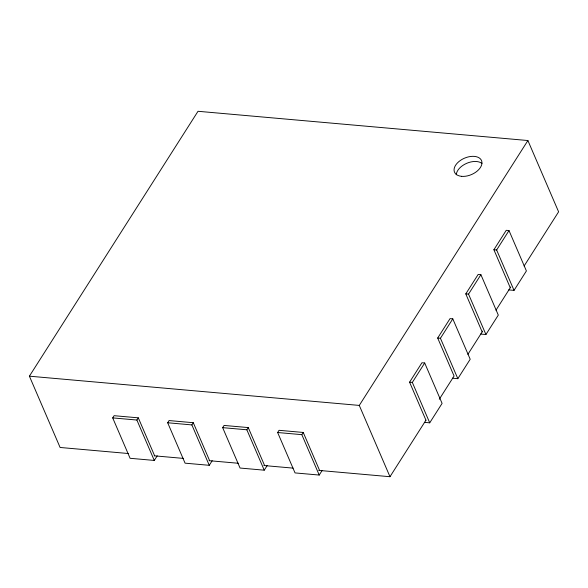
<?xml version="1.0" encoding="UTF-8"?>
<svg xmlns="http://www.w3.org/2000/svg" width="588" height="588" viewBox="0 0 588 588"><rect width="100%" height="100%" fill="white"/><g stroke="black" fill="none" stroke-linecap="round" stroke-linejoin="round"><path stroke-width="0.88" d="M128.64 453.546L60.101 447.468L29.4 376.18L198.016 111.286L527.899 140.532L558.6 211.82L524.092 266.033M157.209 455.84L154.284 460.433L130.095 458.295L112.698 417.892L114.101 415.687L138.298 417.833L154.666 455.854M154.284 460.433L136.886 420.038L138.298 417.833M212.194 460.713L209.269 465.306L185.073 463.168L167.676 422.765L169.079 420.56L193.276 422.706L209.651 460.727M209.269 465.306L191.872 424.911L193.276 422.706M267.173 465.586L264.247 470.18L240.058 468.041L222.661 427.645L224.065 425.433L248.254 427.579L264.629 465.6M264.247 470.18L246.85 429.784L248.254 427.579M322.151 470.459L319.225 475.053L295.036 472.914L277.639 432.518L279.043 430.306L303.239 432.452L319.607 470.474M319.225 475.053L301.828 434.657L303.239 432.452M318.711 470.393L389.984 476.714L359.283 405.419L527.899 140.532M425.955 420.2L409.579 382.178L421.949 362.752L424.698 362.994L442.095 403.397L429.725 422.823L424.338 422.338M439.287 399.259L454.076 376.019L437.685 338.034L450.048 318.608L452.797 318.85L470.194 359.246L457.831 378.672L452.437 378.194M482.16 331.904L465.784 293.882L478.154 274.456L480.903 274.699L498.301 315.094L485.931 334.521L480.543 334.043M510.266 287.752L493.891 249.731L506.253 230.305L509.002 230.555L526.4 270.95L514.037 290.376L508.642 289.899M429.725 422.823L412.328 382.42L424.698 362.994M457.831 378.672L440.434 338.276L452.797 318.85M485.931 334.521L468.533 294.125L480.903 274.699M514.037 290.376L496.639 249.981L509.002 230.555M389.984 476.714L425.977 420.17M467.886 354.336L482.675 331.095M495.985 310.185L510.774 286.951M493.891 249.731L496.639 249.981M465.784 293.882L468.533 294.125M437.685 338.034L440.434 338.276M409.579 382.178L412.328 382.42M29.4 376.18L359.283 405.419M112.698 417.892L136.886 420.038M167.676 422.765L191.872 424.911M222.661 427.645L246.85 429.784M277.639 432.518L301.828 434.657M154.225 455.81L183.463 458.405M209.049 460.676L238.294 463.263M263.88 465.534L293.118 468.121M456.281 174.717A14.7 8.908 -23.3 0 1 466.512 163.398A14.7 8.908 -23.3 0 1 481.94 163.405M461.661 176.341A14.7 8.908 -23.3 0 0 481.947 162.332A14.7 8.908 -23.3 0 0 460.426 160.421A14.7 8.908 -23.3 0 0 461.661 176.341"/></g></svg>
